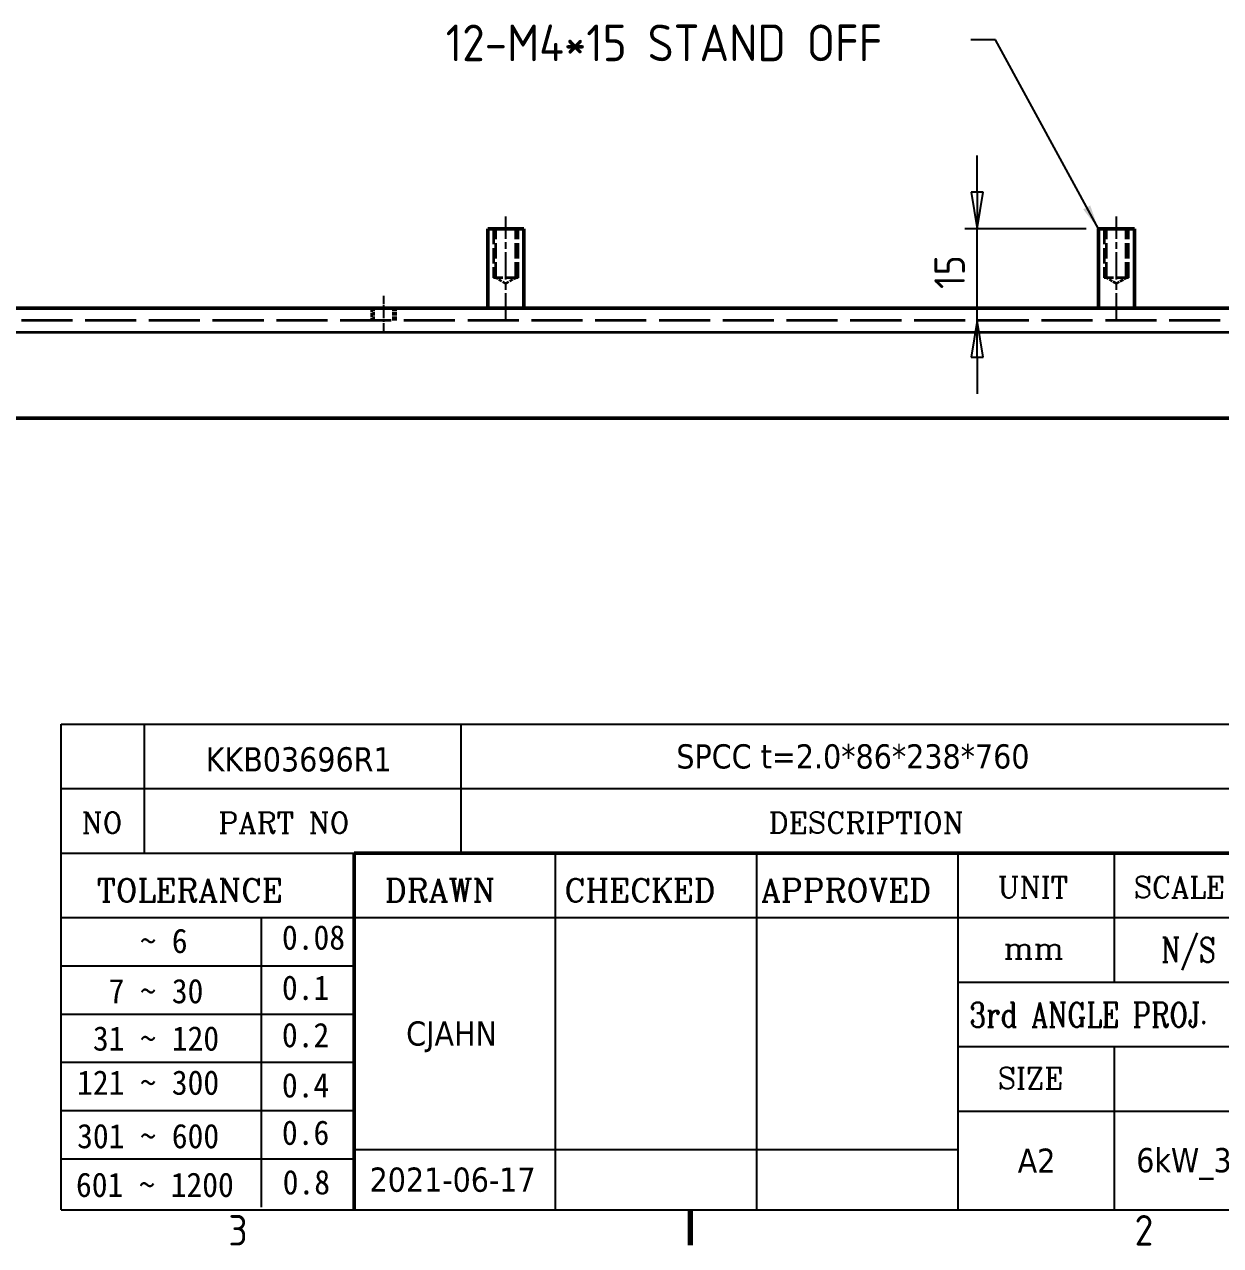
# Model space of a CAD drawing. Header units: millimetres. Extents: x 0 to 1188, y 0 to 840.
# Drawn here: x 782 to 977.9, y 14.2 to 214.1 of the extents above; entities that cross this region are included whole.
import ezdxf
from ezdxf.enums import TextEntityAlignment as Align

# ---------------------------------------------------------------- set-up
doc = ezdxf.new("R2010")
doc.units = ezdxf.units.MM
doc.header["$LTSCALE"] = 2
doc.linetypes.add('CHAIN', pattern=[0.35429999999999995, 0.2362, -0.0295, 0.0591, -0.0295])
doc.linetypes.add('DASHED', pattern=[0.2067, 0.1654, -0.0413])
doc.layers.get('0').update_dxf_attribs({"lineweight": 25})
for name, color, linetype, lineweight in [('가려진 것(ISO)', 5, 'DASHED', 35), ('가시적인 것(ISO)', 7, 'Continuous', 50), ('가시적인 좁은 것(ISO)', 1, 'Continuous', 35), ('경계(ISO)', 7, 'Continuous', 70), ('기호(ISO)', 7, 'Continuous', 25), ('제목(ISO)', 5, 'Continuous', 50), ('중심선(ISO)', 1, 'Continuous', 25), ('치수(ISO)', 7, 'Continuous', 25)]:
    doc.layers.add(name, color=color, linetype=linetype, lineweight=lineweight)
doc.styles.add('HAN_291', font='')
doc.styles.add('ISO ProportionalPSTEK', font='isocp.shx')
doc.styles.add('RC_284', font='ROMANC.shx')
doc.styles.add('RC_287', font='ROMANC.shx')
doc.styles.add('텍스트 스타일333', font='ROMANC.shx', dxfattribs={"width": 0.800000011920929})
doc.styles.add('텍스트 스타일359', font='tahoma.ttf')
doc.styles.get('HAN_291').set_extended_font_data('GulimChe')
doc.dimstyles.new('PSTEK', dxfattribs={"dimscale": 2, "dimtxt": 2.5, "dimasz": 3, "dimexe": 1, "dimexo": 1, "dimgap": 1, "dimtad": 1, "dimrnd": 1e-08, "dimdsep": 46, "dimtxsty": 'ISO ProportionalPSTEK', "dimblk": 'Filled-1', "dimcen": 0.09, "dimdle": 10, "dimclrd": 3, "dimclre": 3, "dimclrt": 1, "dimadec": 1, "dimazin": 2, "dimtfac": 1, "dimtmove": 0, "dimatfit": 3, "dimfxl": 0, "dimtolj": 1, "dimlwd": -1, "dimlwe": -1, "dimarcsym": 0})
doc.dimstyles.new('PSTEK$7', dxfattribs={"dimscale": 2, "dimtxt": 2.5, "dimasz": 2, "dimexe": 1, "dimexo": 1, "dimgap": 1, "dimtad": 1, "dimrnd": 1e-08, "dimdsep": 46, "dimtxsty": 'ISO ProportionalPSTEK', "dimblk": 'Filled-1', "dimcen": 0.09, "dimdle": 10, "dimclrd": 3, "dimclre": 3, "dimclrt": 1, "dimadec": 1, "dimazin": 2, "dimtfac": 1, "dimtmove": 0, "dimatfit": 3, "dimfxl": 0, "dimtolj": 1, "dimlwd": -1, "dimlwe": -1, "dimarcsym": 0})

# ---------------------------------------------------------------- blocks, each defined once
blk = doc.blocks.new('경계 Default Border')
at = {"layer": '경계(ISO)'}
blk.add_line((445.4999923706055, 10), (445.4999923706055, 7.099999785423279), dxfattribs=at)
at = {"layer": '경계(ISO)', "color": 1, "char_height": 2.5, "attachment_point": 7, "style": 'ISO ProportionalPSTEK'}
for s, insert in [('3', (407.6821163449251, 7.076162097882479)), ('2', (481.8981162578849, 7.076162097882479))]:
    blk.add_mtext(s, dxfattribs=dict(at, insert=insert))
blk = doc.blocks.new('제목 블록 PSTEK')
at = {"color": 180}
for p, q in [((182.475792979055, 11.79100474011392), (182.4757929790549, 51.56524660363496)), ((182.4757929790549, 51.56524660363496), (372.4757929537551, 51.56524660363496)), ((189.2651435055721, 51.56524660363496), (189.2651435055722, 41.00524660363494)), ((215.2152739891528, 41.00524660363494), (215.2152739891528, 51.56524660363496)), ((182.475792979055, 46.2852466036349), (372.4757929537551, 46.28524660363492)), ((182.475792979055, 41.00524660363493), (206.451475290024, 41.00524660363493)), ((222.9401812389276, 11.79100474011392), (222.9401812389276, 41.00524660363494)), ((239.4288871878316, 11.79100474011392), (239.4288871878316, 41.00524660363494)), ((255.9175931367356, 11.79100474011392), (255.9175931367356, 41.00524660363494)), ((268.6918866058747, 41.00524660363494), (268.6918866058747, 30.44524660363498)), ((182.475792979055, 35.72524660363497), (206.451475290024, 35.72524660363497)), ((198.8621818849491, 12.02524660363491), (198.8621818849491, 35.72524660363497)), ((206.451475290024, 35.72524660363497), (372.4757929537551, 35.72524660363497)), ((182.475792979055, 31.77524660363492), (206.451475290024, 31.77524660363492)), ((255.917593136736, 30.44524660363498), (372.4757929537552, 30.44524660363501)), ((182.475792979055, 27.82524660363487), (206.451475290024, 27.82524660363487)), ((255.9175931367359, 25.16524660363502), (372.4757929537552, 25.165246603635)), ((268.6918866058744, 25.16524660363502), (268.6918866058744, 11.79100474011392)), ((182.475792979055, 23.87524660363505), (206.451475290024, 23.87524660363505)), ((182.475792979055, 19.92524660363478), (206.451475290024, 19.92524660363478)), ((255.9175931367359, 19.88524660363481), (310.0881549537553, 19.88524660363481)), ((206.451475290024, 16.74100474011396), (255.9175931367359, 16.74100474011396)), ((182.475792979055, 15.97524660363496), (206.451475290024, 15.97524660363496)), ((182.475792979055, 11.79100474011392), (372.4757929537551, 11.79100474011389))]:
    blk.add_line(p, q, dxfattribs=at)
at = {"color": 7, "linetype": 'Continuous', "lineweight": 25}
blk.add_line((182.4771903250938, 46.27967054998719), (231.7273669611342, 46.27967054998717), dxfattribs=at)
at = {"color": 7, "lineweight": 50}
for p, q in [((206.4514752900237, 11.79100474011392), (206.4514752900237, 41.00524660363494)), ((206.451475290024, 41.00524660363494), (372.4757929537551, 41.00524660363496))]:
    blk.add_line(p, q, dxfattribs=at)
at = {"color": 7}
for s, height, style, p in [('NO', 1.742399930953979, 'RC_284', (184.135398793432, 42.62317362549192)), ('PART NO', 1.742399930953979, 'RC_284', (195.3359407378685, 42.62317362549192)), ('DESCRIPTION', 1.742399930953979, 'RC_284', (240.4025565652523, 42.62317362549192)), ('UNIT', 1.742399930953979, 'RC_284', (259.1652673287452, 37.34317362549218)), ('SCALE', 1.742399930953979, 'RC_284', (270.2934779252897, 37.34317362549218)), (' TOLERANCE', 1.899999976158142, 'RC_287', (184.0872874387979, 37.00893196870329)), ('DRAWN', 1.899999976158142, 'RC_287', (208.9766620976279, 37.00893196870329)), ('CHECKED', 1.899999976158142, 'RC_287', (223.6856844514997, 37.00893196870329)), ('APPROVED', 1.899999976158142, 'RC_287', (239.7795453577791, 37.00893196870329)), ('0.08', 2.000000029802322, 'HAN_291', (200.5467345600617, 33.09873600004101)), ('    ~ 6', 2.000000029802322, 'HAN_291', (183.7721304966814, 32.8176515608431)), ('mm', 1.742399930953979, 'RC_284', (259.6505418159997, 32.3543089683787)), ('  7 ~ 30', 2.000000029802322, 'HAN_291', (183.7721304966814, 28.70538114822415)), ('0.1', 2.000000029802322, 'HAN_291', (200.5467345600617, 28.98646558742206)), ('0.2', 2.000000029802322, 'HAN_291', (200.5467345600617, 25.10736625836028)), (' 31 ~ 120', 2.000000029802322, 'HAN_291', (183.7721304966814, 24.82628181916237)), ('121 ~ 300', 2.000000029802322, 'HAN_291', (183.7721304966814, 21.21401206133254)), ('SIZE', 1.742399930953979, 'RC_284', (259.1652673287452, 21.69497768947366)), ('0.4', 2.000000029802322, 'HAN_291', (200.5467345600617, 20.99509650053045)), ('0.6', 2.000000029802322, 'HAN_291', (200.5467345600617, 17.11599717146868)), ('301 ~ 600', 2.000000029802322, 'HAN_291', (183.7721304966814, 16.83491273227077)), ('0.8', 2.000000029802322, 'HAN_291', (200.6097246063884, 13.05732192299702)), ('601 ~ 1200', 2.000000029802322, 'HAN_291', (183.6802025156883, 12.84759660881125))]:
    blk.add_text(s, height=height, dxfattribs=dict(at, style=style)).set_placement(p)
at = {"color": 7, "style": '텍스트 스타일333', "width": 0.7999999523162842}
blk.add_text('N/S', height=2.000000029802322, dxfattribs=at).set_placement((274.7838860285014, 33.08524660363496), align=Align.MIDDLE_CENTER)
blk.add_text('3rd ANGLE PROJ.', height=2.000000029802322, dxfattribs=at).set_placement((256.8430306642954, 26.76148381654429))
at = {"layer": '제목(ISO)', "color": 7, "style": '텍스트 스타일359'}
for tag, p in [('설명_001', (232.8478176076245, 47.93093315671037)), ('재질_001', (292.3036784763567, 47.93372118353429)), ('질량\\P3;_001', (350.3398618413032, 48.17078166006607)), ('부품_번호_001', (194.3075836839849, 47.68851719507643)), ("3._Q'TY_001", (312.7118730373913, 47.93039168245939)), ('4._COLOR_001', (319.5093547328702, 47.95616586640902)), ('1._MODEL_NAME_001', (332.1084007889927, 37.37372118353427)), ('제목_001', (338.13318377096, 32.12981675869008)), ('부품_번호_001', (332.9668239372168, 26.81372118353431)), ('설계자_001', (210.7164085797736, 25.24160025177376)), ('프로젝트_001', (279.0626924124398, 18.26390820647343)), ('시트_크기_001', (260.8024689863173, 14.82595734510938)), ('프로젝트_002', (270.5071966424925, 14.86904493464845)), ('작성_날짜_001', (207.7258507143121, 13.27447932001324)), ('프로젝트_003', (286.7996442042874, 11.47418166282347))]:
    blk.add_attdef(tag, p, '', height=1.983050853013992, dxfattribs=at)
for tag, p in [('점검자', (231.1845342133799, 26.23312567187446)), ('엔지니어링_승인자', (247.673240162284, 26.23312567187446)), ('점검_날짜', (231.1845342133799, 14.26600474011394)), ('엔지니어링_승인_날짜', (247.673240162284, 14.26600474011394))]:
    blk.add_attdef(tag, text='', height=1.983050853013992, dxfattribs=at).set_placement(p, align=Align.MIDDLE_CENTER)
blk = doc.blocks.new('Filled-1')
at = {"color": 0}
for p, q in [((0, 0), (-1, 0.1666666666666667)), ((-1, 0.1666666666666667), (-1, -0.1666666666666667)), ((-1, 0), (0, 0)), ((-1, -0.1666666666666667), (0, 0))]:
    blk.add_line(p, q, dxfattribs=at)
at = {"color": 0, "flags": 128}
blk.add_lwpolyline([(-1, -0.1666666666666667), (0, 0)], dxfattribs=at)
at = {"color": 0}
blk.add_solid([(-1, -0.1666666666666667), (0, 0), (-1, 0.1666666666666667), (-1, -0.1666666666666667)], dxfattribs=at)
blk = doc.blocks.new('*D47')
at = {"layer": 'Defpoints', "color": 0}
for p in [(938.003525004777, 180.6541629312622), (957.8674005348433, 180.6541629312622), (1071.817400534843, 165.6541629312534)]:
    blk.add_point(p, dxfattribs=at)
at = {"layer": '치수(ISO)', "color": 3}
for p, q in [((938.003525004777, 186.6541629312622), (938.003525004777, 192.6541629312622)), ((955.8674005348433, 180.6541629312622), (936.003525004777, 180.6541629312622)), ((938.003525004777, 165.6541629312534), (938.003525004777, 180.6541629312622)), ((938.003525004777, 159.6541629312534), (938.003525004777, 153.6541629312534))]:
    blk.add_line(p, q, dxfattribs=at)
at = {"layer": '치수(ISO)', "color": 3, "xscale": 6, "yscale": 6, "zscale": 6}
for p, rotation in [((938.003525004777, 180.6541629312622), 270), ((938.003525004777, 165.6541629312534), 90)]:
    blk.add_blockref('Filled-1', p, dxfattribs=dict(at, rotation=rotation))
at = {"layer": '치수(ISO)', "color": 1, "insert": (931.003525004777, 170.8006095406647), "char_height": 5, "attachment_point": 1, "rotation": 90, "style": 'ISO ProportionalPSTEK'}
blk.add_mtext('\\A1;15', dxfattribs=at)

msp = doc.modelspace()

# ---------------------------------------------------------------- linework, layer by layer
at = {"layer": '가려진 것(ISO)', "ltscale": 7.618686199188232}
for p, q in [((858.8174005348436, 180.6541629312741), (858.8174005348436, 172.654162931274)), ((859.1964005348436, 172.654162931274), (859.1964005348436, 180.6541629312741)), ((862.4384005348436, 172.654162931274), (862.4384005348436, 180.6541629312741)), ((862.8174005348435, 172.654162931274), (862.8174005348435, 180.6541629312741)), ((958.8174005348435, 180.6541629312622), (958.8174005348435, 172.6541629312622)), ((959.1964005348436, 172.6541629312622), (959.1964005348436, 180.6541629312622)), ((962.4384005348435, 172.6541629312622), (962.4384005348435, 180.6541629312622)), ((962.8174005348435, 172.6541629312622), (962.8174005348435, 180.6541629312622))]:
    msp.add_line(p, q, dxfattribs=at)
at = {"layer": '가려진 것(ISO)', "ltscale": 5.983680725097656}
for p, q in [((862.8174005348437, 172.654162931274), (858.8174005348436, 172.654162931274)), ((962.8174005348435, 172.6541629312622), (958.8174005348435, 172.6541629312622))]:
    msp.add_line(p, q, dxfattribs=at)
at = {"layer": '가려진 것(ISO)', "ltscale": 1.80089795589447}
for p, q in [((860.8174005348437, 171.6801678678304), (859.1964005348436, 172.654162931274)), ((860.8174005348437, 171.6801678678304), (862.4384005348436, 172.654162931274)), ((960.8174005348435, 171.6801678678185), (959.1964005348436, 172.6541629312622)), ((960.8174005348435, 171.6801678678185), (962.4384005348435, 172.6541629312622))]:
    msp.add_line(p, q, dxfattribs=at)
at = {"layer": '가려진 것(ISO)', "ltscale": 1.904596567153931}
for p, q in [((838.8174005348435, 167.6541629312622), (838.8174005348435, 165.6541629312622)), ((839.1964005348434, 165.6541629312622), (839.1964005348434, 167.6541629312622)), ((842.4384005348435, 165.6541629312622), (842.4384005348435, 167.6541629312622)), ((842.8174005348435, 165.6541629312622), (842.8174005348435, 167.6541629312622))]:
    msp.add_line(p, q, dxfattribs=at)
at = {"layer": '가려진 것(ISO)', "ltscale": 25.26474189758301}
msp.add_line((1071.817400534843, 165.6541629312534), (319.8174005348434, 165.6541629312532), dxfattribs=at)
at = {"layer": '가시적인 것(ISO)'}
for p, q in [((857.8674005348437, 180.6541629312741), (863.7674005348437, 180.6541629312741)), ((857.8674005348437, 167.654162931274), (857.8674005348437, 180.6541629312741)), ((863.7674005348435, 167.654162931274), (863.7674005348435, 180.6541629312741)), ((957.8674005348435, 180.6541629312622), (963.7674005348435, 180.6541629312622)), ((957.8674005348435, 167.6541629312622), (957.8674005348435, 180.6541629312622)), ((963.7674005348435, 167.6541629312622), (963.7674005348435, 180.6541629312622)), ((319.8174005348436, 167.6541629312532), (1071.817400534844, 167.6541629312533)), ((1075.817400534843, 149.6541629312522), (315.8174005348434, 149.654162931252))]:
    msp.add_line(p, q, dxfattribs=at)
at = {"layer": '가시적인 좁은 것(ISO)'}
msp.add_line((1071.817400534843, 163.6541629312521), (319.8174005348434, 163.654162931252), dxfattribs=at)
at = {"layer": '중심선(ISO)', "linetype": 'CHAIN', "ltscale": 9.445162773132324}
for p, q in [((860.8174005348435, 165.6541629312741), (860.8174005348435, 182.654162931274)), ((960.8174005348434, 165.6541629312622), (960.8174005348434, 182.6541629312622))]:
    msp.add_line(p, q, dxfattribs=at)
at = {"layer": '중심선(ISO)', "linetype": 'CHAIN', "ltscale": 3.333522319793701}
msp.add_line((840.8174005348437, 163.6541629312621), (840.8174005348437, 169.6541629312624), dxfattribs=at)

# ---------------------------------------------------------------- block references
at = {"xscale": 2, "yscale": 2, "zscale": 2}
msp.add_blockref('경계 Default Border', (0, 0), dxfattribs=at)
ref = msp.add_blockref('제목 블록 PSTEK', (423.0484140924897, -3.58200948022779), dxfattribs=dict(xscale=2, yscale=2, zscale=2))
ref.add_attrib('설계자_001', 'CJAHN', (844.481231252037, 46.90119102331973), dxfattribs={"layer": '제목(ISO)', "color": 7, "height": 3.966101706027985, "style": '텍스트 스타일359'})
ref.add_attrib('시트_크기_001', 'A2', (944.6533520651242, 26.06990520999097), dxfattribs={"layer": '제목(ISO)', "color": 7, "height": 3.966101706027985, "style": '텍스트 스타일359'})
ref.add_attrib('작성_날짜_001', '2021-06-17', (838.500115521114, 22.96694915979869), dxfattribs={"layer": '제목(ISO)', "color": 7, "height": 3.966101706027985, "style": '텍스트 스타일359'})
ref.add_attrib('설명_001', 'SPCC t=2.0*86*238*760', (888.7440493077388, 92.27985683319297), dxfattribs={"layer": '제목(ISO)', "color": 7, "height": 3.966101706027985, "style": '텍스트 스타일359'})
ref.add_attrib('부품_번호_001', 'KKB03696R1', (811.6635814604595, 91.79502490992508), dxfattribs={"layer": '제목(ISO)', "color": 7, "height": 3.966101706027985, "style": '텍스트 스타일359'})
ref.add_attrib('프로젝트_002', '6kW_30kV_200mA_1대_NWL퍼', (964.0628073774748, 26.15608038906911), dxfattribs={"layer": '제목(ISO)', "color": 7, "height": 3.966101706027985, "style": '텍스트 스타일359'})

# ---------------------------------------------------------------- texts
at = {"layer": '기호(ISO)', "color": 1, "insert": (850.9689309698598, 214.1056738316774), "char_height": 6.000000238418579, "width": 84.02860641479492, "attachment_point": 1, "style": 'ISO ProportionalPSTEK'}
msp.add_mtext('{\\fISOCP|b0|i0;\\H6.0000;12-M4*15 STAND OFF}', dxfattribs=at)

# ---------------------------------------------------------------- dimensions: what is measured, and where the dimension line sits
at = {"layer": '치수(ISO)', "color": 3}
dim = msp.add_linear_dim(base=(938.003525004777, 180.6541629312622), p1=(1071.817400534843, 165.6541629312534), p2=(957.8674005348433, 180.6541629312622), angle=90, dimstyle='PSTEK', override={"dimdec": 2, "dimse1": 1, "dimtp": 0, "dimtm": -0, "dimtdec": 2, "dimtofl": 1, "dimatfit": 1}, dxfattribs=at)
dim.commit()
dim.dimension.update_dxf_attribs({"geometry": '*D47', "text_midpoint": (938.003525004777, 173.1541629312579), "dimtype": 160})

# ---------------------------------------------------------------- leaders
at = {"layer": '기호(ISO)', "color": 3, "annotation_type": 0, "has_hookline": 1, "hookline_direction": 1, "text_width": 82.05576313985512}
msp.add_leader([(957.8674005348435, 180.6541629312622), (940.9975373846547, 211.6056738316774), (936.9975373846547, 211.6056738316774)], dimstyle='PSTEK$7', override={"dimtad": 0}, dxfattribs=at)

doc.saveas('drawing.dxf')
